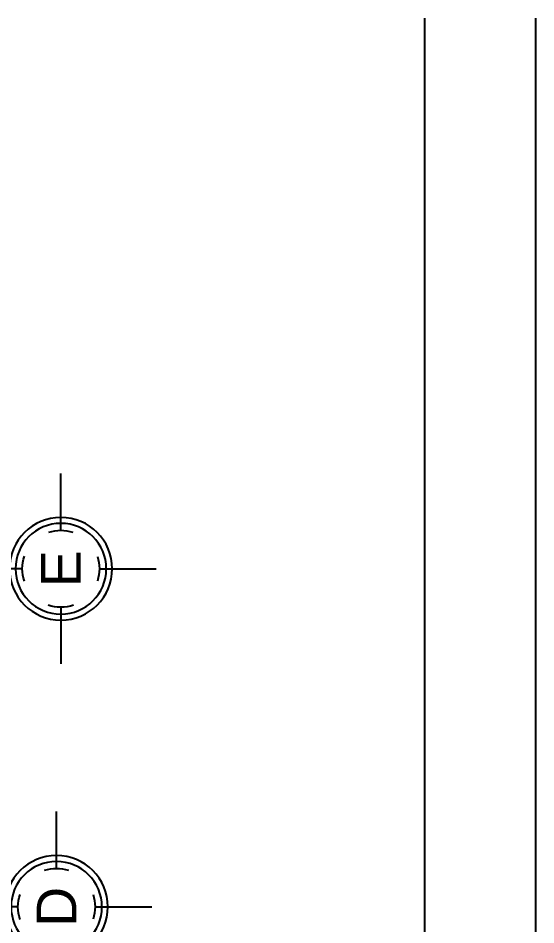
# Model space of a CAD drawing. Header units: inches. Extents: x -9 to 337, y -247 to 209.
# Drawn here: x 332.21 to 336.88, y 125.35 to 133.53 of the extents above; entities that cross this region are included whole.
import ezdxf
from ezdxf.enums import TextEntityAlignment as Align

# ---------------------------------------------------------------- set-up
doc = ezdxf.new("R2010")
doc.units = ezdxf.units.IN
doc.header["$MEASUREMENT"] = 0
doc.linetypes.add('CENTER2', pattern=[1.125, 0.75, -0.125, 0.125, -0.125])
doc.styles.get("Standard").update_dxf_attribs({"font": 'arial.ttf'})

# ---------------------------------------------------------------- blocks, each defined once
blk = doc.blocks.new('EJE NORTE NUEVO')
at = {"color": 8}
for p, q in [((0, 3.2523), (0, 3.7639)), ((-0.3472, 2.9051), (-0.8588, 2.9051)), ((0.3472, 2.9051), (0.8588, 2.9051))]:
    blk.add_line(p, q, dxfattribs=at)
at = {"color": 2, "linetype": 'CENTER2'}
blk.add_line((0, 2.5579), (0, -2.5579), dxfattribs=at)
at = {"color": 8}
blk.add_circle((0, 2.9051), 0.4631, dxfattribs=at)
at = {"color": 4}
blk.add_circle((0, 2.9051), 0.4093, dxfattribs=at)
at = {"color": 8}
for start, end in [(71.41612, 108.58388), (160.69933, 199.27842), (341.76936, 18.25289), (251.05257, 288.94743)]:
    blk.add_arc((0, 2.9051), 0.3472, start, end, dxfattribs=at)
at = {"color": 4}
blk.add_attdef('A', text='', height=0.3581, dxfattribs=at).set_placement((0, 2.9051), align=Align.MIDDLE_CENTER)

msp = doc.modelspace()

# ---------------------------------------------------------------- linework, layer by layer
at = {"color": 8}
for p, q in [((335.8768, 115.9207), (335.8768, 133.5308)), ((336.8768, 115.9207), (336.8768, 133.5308))]:
    msp.add_line(p, q, dxfattribs=at)

# ---------------------------------------------------------------- block references
at = {"color": 4}
ref = msp.add_blockref('EJE NORTE NUEVO', (329.6909, 128.5639), dxfattribs=dict(at, xscale=-1, rotation=270))
ref.add_attrib('A', 'E', dxfattribs={"color": 4, "height": 0.3581, "rotation": 90}).set_placement((332.5961, 128.5639), align=Align.MIDDLE_CENTER)
ref = msp.add_blockref('EJE NORTE NUEVO', (329.6518, 125.5139), dxfattribs=dict(at, xscale=-1, rotation=270))
ref.add_attrib('A', 'D', dxfattribs={"color": 4, "height": 0.3581, "rotation": 90}).set_placement((332.5569, 125.5139), align=Align.MIDDLE_CENTER)

doc.saveas('drawing.dxf')
